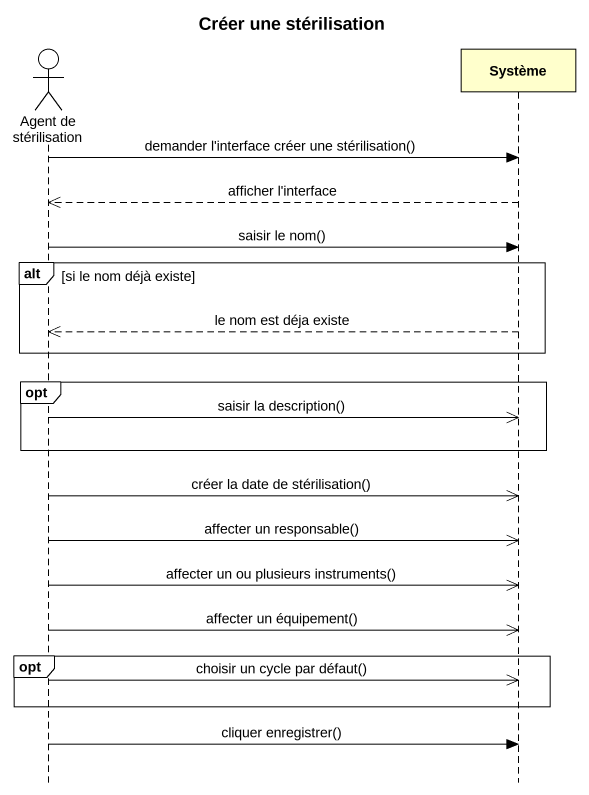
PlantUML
@startuml
title Créer une stérilisation
hide footbox
actor "Agent de stérilisation" as Agent_de_stérilisation
participant Système

Agent_de_stérilisation -> Système : demander l'interface créer une stérilisation()
Système -->> Agent_de_stérilisation : afficher l'interface
Agent_de_stérilisation -> Système : saisir le nom()
alt si le nom déjà existe
  Système -->> Agent_de_stérilisation : le nom est déja existe
end
opt
  Agent_de_stérilisation ->> Système : saisir la description()
end
Agent_de_stérilisation ->> Système : créer la date de stérilisation()
Agent_de_stérilisation ->> Système : affecter un responsable()
Agent_de_stérilisation ->> Système : affecter un ou plusieurs instruments()
Agent_de_stérilisation ->> Système : affecter un équipement()
opt
  Agent_de_stérilisation ->> Système : choisir un cycle par défaut()
end
Agent_de_stérilisation -> Système : cliquer enregistrer()
@enduml
